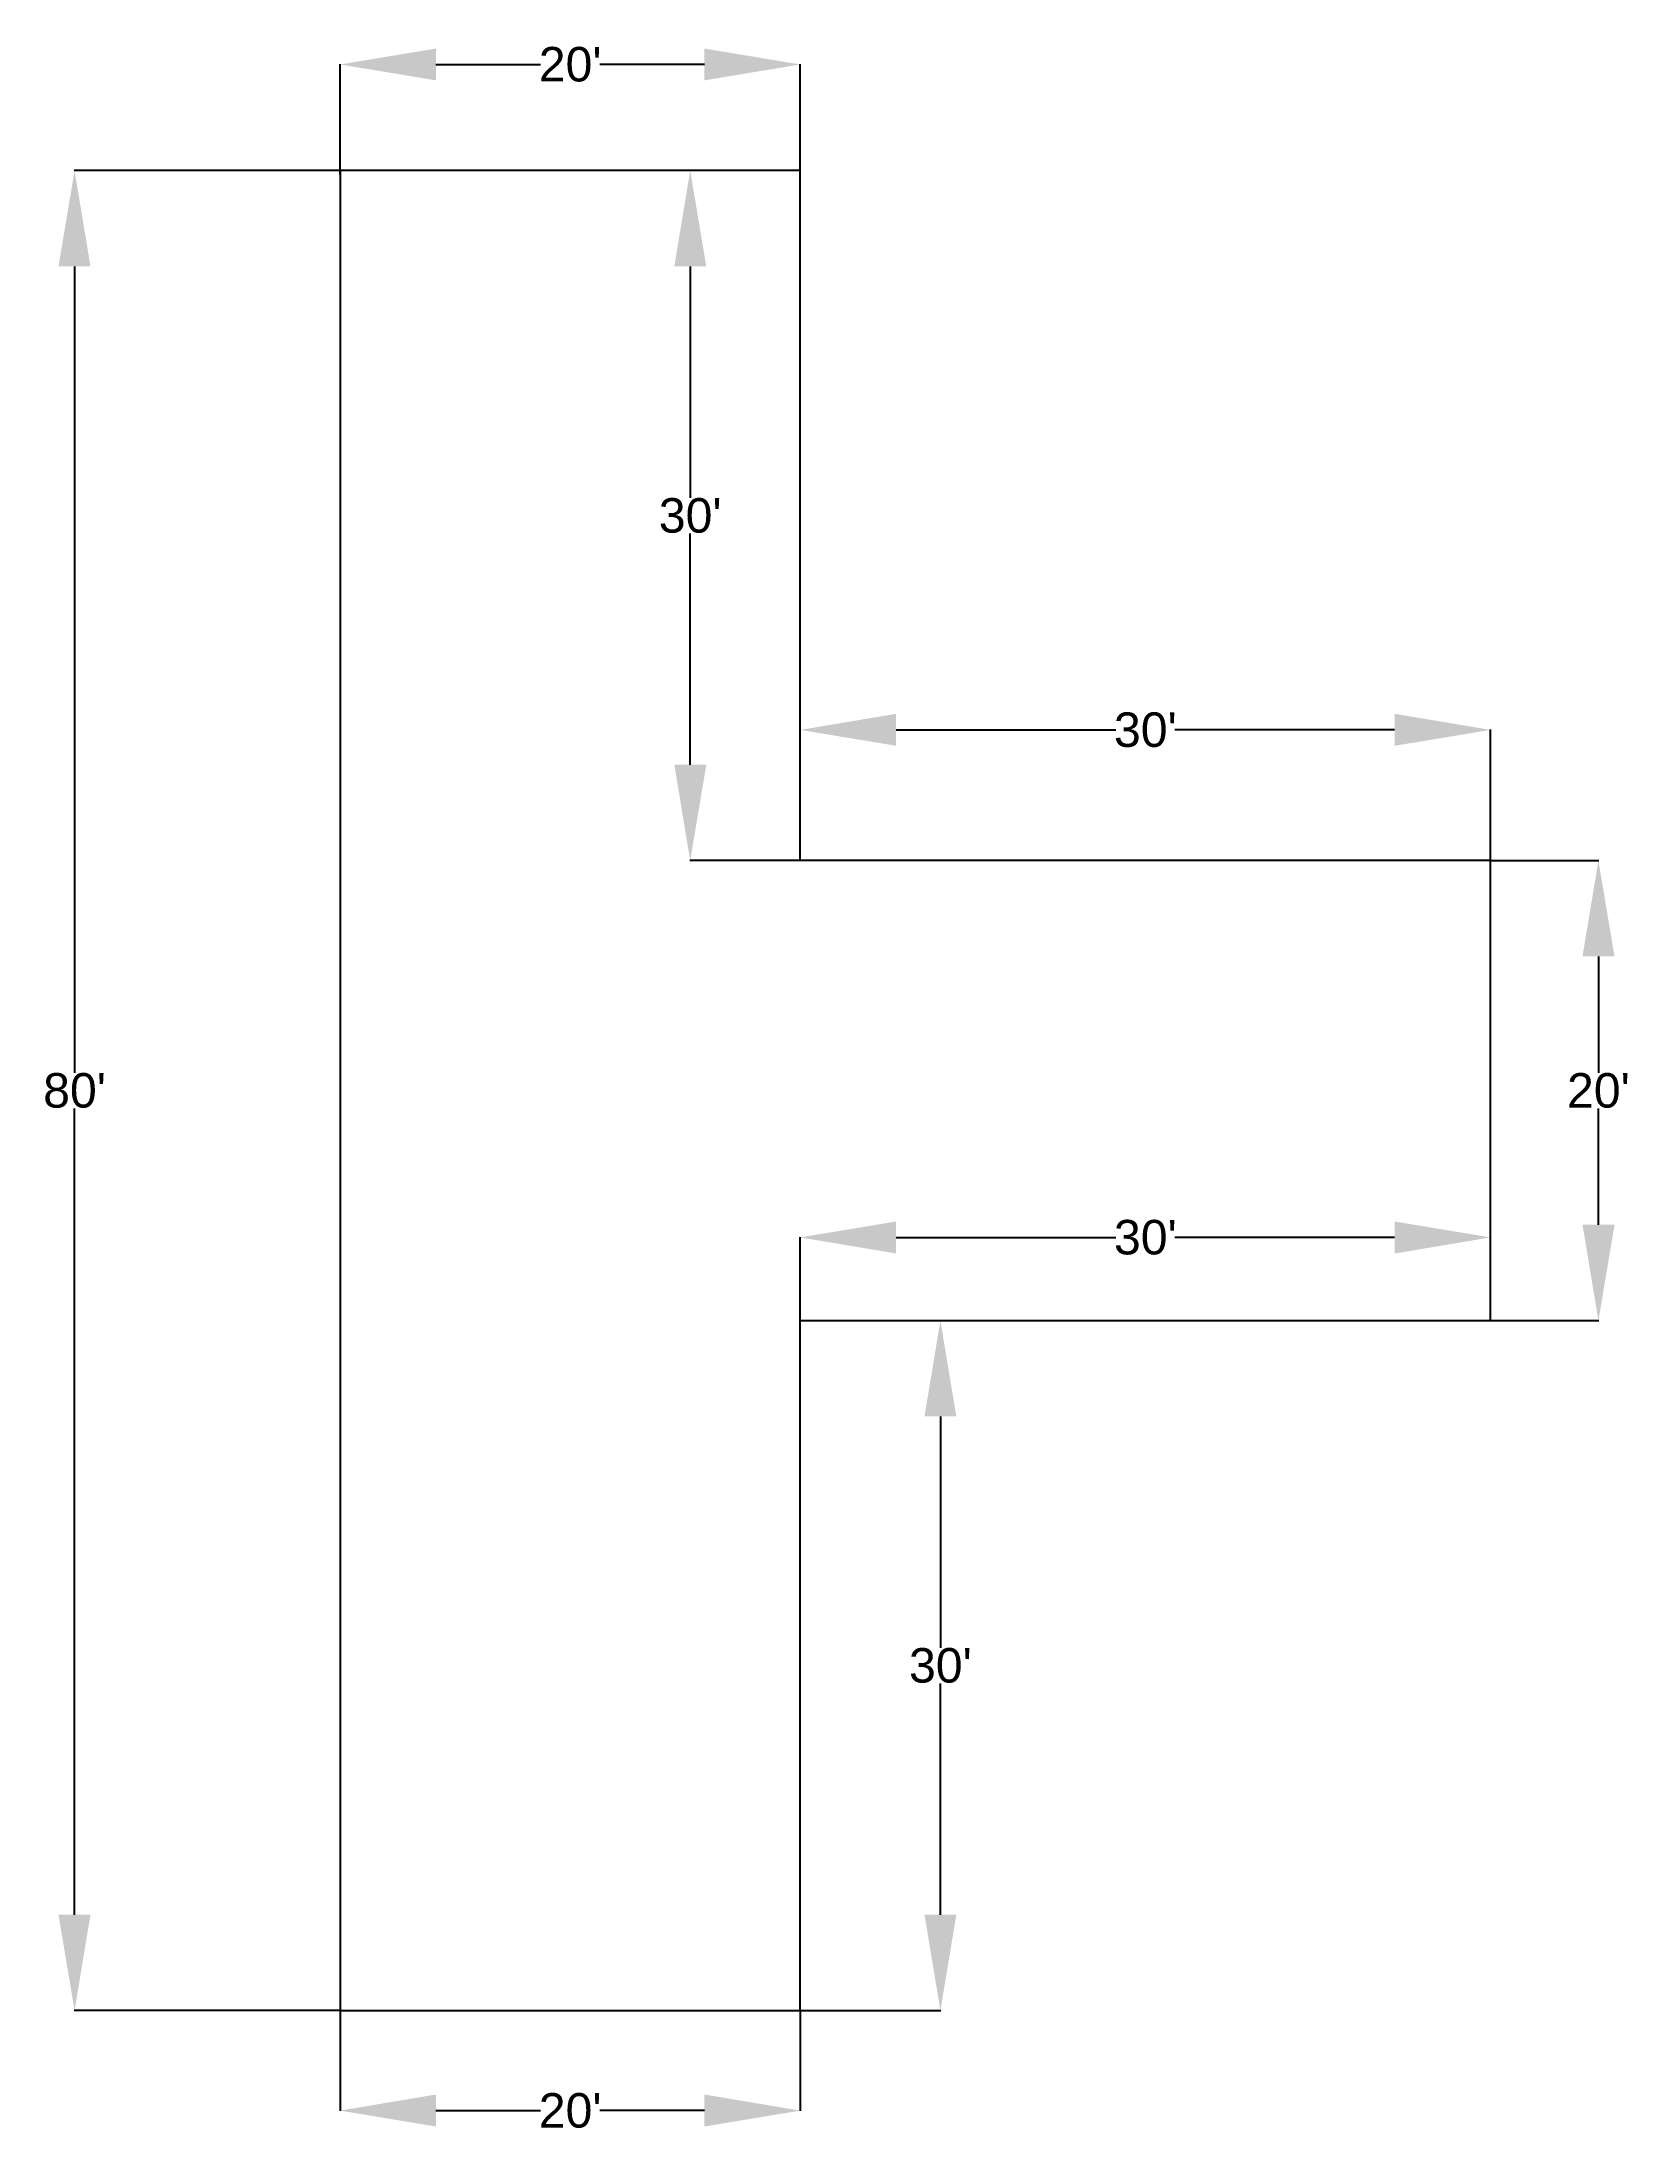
# Model space of a CAD drawing. Header units: inches. Extents: x 47 to 876, y 84 to 1175.
import ezdxf

# ---------------------------------------------------------------- set-up
doc = ezdxf.new("R2010")
doc.units = ezdxf.units.IN
doc.header["$MEASUREMENT"] = 0
doc.layers.add('Dimensions', color=4, linetype='Continuous')
doc.layers.add('Drawing', color=7, linetype='Continuous')
doc.styles.get("Standard").update_dxf_attribs({"font": 'Arial.ttf'})
doc.dimstyles.get("Standard").update_dxf_attribs({"dimtxt": 18, "dimasz": 50, "dimexe": 0.18, "dimexo": 0.0625, "dimgap": 0.09, "dimtad": 0, "dimtih": 1, "dimtoh": 1, "dimdec": 4, "dimzin": 0, "dimdsep": 46, "dimlunit": 3, "dimtxsty": 'Standard', "dimcen": 0.09, "dimadec": 0, "dimazin": 0, "dimtfac": 1, "dimtdec": 4, "dimtofl": 0, "dimtmove": 0, "dimatfit": 3, "dimfxl": 1, "dimtolj": 1, "dimtzin": 0, "dimarcsym": 0})

# ---------------------------------------------------------------- blocks, each defined once
blk = doc.blocks.new('*D4')
at = {"layer": 'Defpoints', "color": 0, "transparency": 16777216}
for p in [(202.5, 147.9), (442.5, 147.9), (442.5, 95.7)]:
    blk.add_point(p, dxfattribs=at)
at = {"layer": 'Dimensions', "color": 0, "lineweight": -2, "transparency": 16777216}
for p, q in [((202.5, 147.8), (202.5, 95.6)), ((442.5, 147.8), (442.5, 95.6)), ((252.5, 95.7), (307, 95.7)), ((392.5, 95.7), (338, 95.7))]:
    blk.add_line(p, q, dxfattribs=at)
at = {"layer": 'Dimensions', "color": 0, "transparency": 16777216}
for points in [[(252.5, 104.1), (252.5, 87.4), (202.5, 95.7)], [(392.5, 104.1), (392.5, 87.4), (442.5, 95.7)]]:
    blk.add_solid(points, dxfattribs=at)
at = {"layer": 'Dimensions', "color": 0, "transparency": 16777216, "insert": (322.5, 95.7), "char_height": 18, "attachment_point": 5}
blk.add_mtext("\\A1;20'", dxfattribs=at)
blk = doc.blocks.new('*D5')
at = {"layer": 'Defpoints', "color": 0, "transparency": 16777216}
for p in [(442.5, 507.9), (515.6, 507.9), (442.5, 147.9)]:
    blk.add_point(p, dxfattribs=at)
at = {"layer": 'Dimensions', "color": 0, "lineweight": -2, "transparency": 16777216}
for p, q in [((442.5, 507.9), (515.8, 507.9)), ((515.6, 457.9), (515.6, 337.2)), ((515.6, 197.9), (515.6, 318.6)), ((442.5, 147.9), (515.8, 147.9))]:
    blk.add_line(p, q, dxfattribs=at)
at = {"layer": 'Dimensions', "color": 0, "transparency": 16777216}
for points in [[(507.3, 457.9), (523.9, 457.9), (515.6, 507.9)], [(507.3, 197.9), (523.9, 197.9), (515.6, 147.9)]]:
    blk.add_solid(points, dxfattribs=at)
at = {"layer": 'Dimensions', "color": 0, "transparency": 16777216, "insert": (515.6, 327.9), "char_height": 18, "attachment_point": 5}
blk.add_mtext("\\A1;30'", dxfattribs=at)
blk = doc.blocks.new('*D6')
at = {"layer": 'Defpoints', "color": 0, "transparency": 16777216}
for p in [(802.5, 551.3), (442.5, 507.9), (802.5, 507.9)]:
    blk.add_point(p, dxfattribs=at)
at = {"layer": 'Dimensions', "color": 0, "lineweight": -2, "transparency": 16777216}
for p, q in [((442.5, 508), (442.5, 551.4)), ((492.5, 551.3), (607.1, 551.3)), ((752.5, 551.3), (637.8, 551.3)), ((802.5, 508), (802.5, 551.4))]:
    blk.add_line(p, q, dxfattribs=at)
at = {"layer": 'Dimensions', "color": 0, "transparency": 16777216}
for points in [[(492.5, 559.6), (492.5, 542.9), (442.5, 551.3)], [(752.5, 559.6), (752.5, 542.9), (802.5, 551.3)]]:
    blk.add_solid(points, dxfattribs=at)
at = {"layer": 'Dimensions', "color": 0, "transparency": 16777216, "insert": (622.5, 551.3), "char_height": 18, "attachment_point": 5}
blk.add_mtext("\\A1;30'", dxfattribs=at)
blk = doc.blocks.new('*D7')
at = {"layer": 'Defpoints', "color": 0, "transparency": 16777216}
for p in [(802.5, 747.9), (802.5, 507.9), (858.8, 507.9)]:
    blk.add_point(p, dxfattribs=at)
at = {"layer": 'Dimensions', "color": 0, "lineweight": -2, "transparency": 16777216}
for p, q in [((802.5, 747.9), (859, 747.9)), ((858.8, 697.9), (858.8, 637.2)), ((858.8, 557.9), (858.8, 618.6)), ((802.5, 507.9), (859, 507.9))]:
    blk.add_line(p, q, dxfattribs=at)
at = {"layer": 'Dimensions', "color": 0, "transparency": 16777216}
for points in [[(850.5, 697.9), (867.2, 697.9), (858.8, 747.9)], [(850.5, 557.9), (867.2, 557.9), (858.8, 507.9)]]:
    blk.add_solid(points, dxfattribs=at)
at = {"layer": 'Dimensions', "color": 0, "transparency": 16777216, "insert": (858.8, 627.9), "char_height": 18, "attachment_point": 5}
blk.add_mtext("\\A1;20'", dxfattribs=at)
blk = doc.blocks.new('*D8')
at = {"layer": 'Defpoints', "color": 0, "transparency": 16777216}
for p in [(802.5, 816.1), (442.5, 747.9), (802.5, 747.9)]:
    blk.add_point(p, dxfattribs=at)
at = {"layer": 'Dimensions', "color": 0, "lineweight": -2, "transparency": 16777216}
for p, q in [((442.5, 748), (442.5, 816.3)), ((492.5, 816.1), (607.1, 816.1)), ((752.5, 816.1), (637.8, 816.1)), ((802.5, 748), (802.5, 816.3))]:
    blk.add_line(p, q, dxfattribs=at)
at = {"layer": 'Dimensions', "color": 0, "transparency": 16777216}
for points in [[(492.5, 824.5), (492.5, 807.8), (442.5, 816.1)], [(752.5, 824.5), (752.5, 807.8), (802.5, 816.1)]]:
    blk.add_solid(points, dxfattribs=at)
at = {"layer": 'Dimensions', "color": 0, "transparency": 16777216, "insert": (622.5, 816.1), "char_height": 18, "attachment_point": 5}
blk.add_mtext("\\A1;30'", dxfattribs=at)
blk = doc.blocks.new('*D9')
at = {"layer": 'Defpoints', "color": 0, "transparency": 16777216}
for p in [(385.1, 1107.9), (442.5, 1107.9), (442.5, 747.9)]:
    blk.add_point(p, dxfattribs=at)
at = {"layer": 'Dimensions', "color": 0, "lineweight": -2, "transparency": 16777216}
for p, q in [((442.4, 1107.9), (384.9, 1107.9)), ((385.1, 1057.9), (385.1, 937.2)), ((385.1, 797.9), (385.1, 918.6)), ((442.4, 747.9), (384.9, 747.9))]:
    blk.add_line(p, q, dxfattribs=at)
at = {"layer": 'Dimensions', "color": 0, "transparency": 16777216}
for points in [[(376.8, 1057.9), (393.5, 1057.9), (385.1, 1107.9)], [(376.8, 797.9), (393.5, 797.9), (385.1, 747.9)]]:
    blk.add_solid(points, dxfattribs=at)
at = {"layer": 'Dimensions', "color": 0, "transparency": 16777216, "insert": (385.1, 927.9), "char_height": 18, "attachment_point": 5}
blk.add_mtext("\\A1;30'", dxfattribs=at)
blk = doc.blocks.new('*D10')
at = {"layer": 'Defpoints', "color": 0, "transparency": 16777216}
for p in [(442.5, 1163.3), (202.5, 1105.8), (442.5, 1107.9)]:
    blk.add_point(p, dxfattribs=at)
at = {"layer": 'Dimensions', "color": 0, "lineweight": -2, "transparency": 16777216}
for p, q in [((202.5, 1105.8), (202.5, 1163.5)), ((252.5, 1163.3), (307, 1163.3)), ((392.5, 1163.3), (338, 1163.3)), ((442.5, 1108), (442.5, 1163.5))]:
    blk.add_line(p, q, dxfattribs=at)
at = {"layer": 'Dimensions', "color": 0, "transparency": 16777216}
for points in [[(252.5, 1171.6), (252.5, 1155), (202.5, 1163.3)], [(392.5, 1171.6), (392.5, 1155), (442.5, 1163.3)]]:
    blk.add_solid(points, dxfattribs=at)
at = {"layer": 'Dimensions', "color": 0, "transparency": 16777216, "insert": (322.5, 1163.3), "char_height": 18, "attachment_point": 5}
blk.add_mtext("\\A1;20'", dxfattribs=at)
blk = doc.blocks.new('*D11')
at = {"layer": 'Defpoints', "color": 0, "transparency": 16777216}
for p in [(64, 1107.9), (202.5, 1107.9), (202.5, 147.9)]:
    blk.add_point(p, dxfattribs=at)
at = {"layer": 'Dimensions', "color": 0, "lineweight": -2, "transparency": 16777216}
for p, q in [((202.4, 1107.9), (63.8, 1107.9)), ((64, 1057.9), (64, 637.2)), ((64, 197.9), (64, 618.6)), ((202.4, 147.9), (63.8, 147.9))]:
    blk.add_line(p, q, dxfattribs=at)
at = {"layer": 'Dimensions', "color": 0, "transparency": 16777216}
for points in [[(55.6, 1057.9), (72.3, 1057.9), (64, 1107.9)], [(55.6, 197.9), (72.3, 197.9), (64, 147.9)]]:
    blk.add_solid(points, dxfattribs=at)
at = {"layer": 'Dimensions', "color": 0, "transparency": 16777216, "insert": (64, 627.9), "char_height": 18, "attachment_point": 5}
blk.add_mtext("\\A1;80'", dxfattribs=at)

msp = doc.modelspace()

# ---------------------------------------------------------------- linework, layer by layer
at = {"layer": 'Drawing'}
for p, q in [((442.46999, 1107.91197), (202.46999, 1107.91197)), ((202.46999, 1107.91197), (202.46999, 147.91197)), ((442.46999, 747.91197), (442.46999, 1107.91197)), ((802.46999, 747.91197), (442.46999, 747.91197)), ((802.46999, 507.91197), (802.46999, 747.91197)), ((442.46999, 147.91197), (442.46999, 507.91197)), ((442.46999, 507.91197), (802.46999, 507.91197)), ((202.46999, 147.91197), (202.46999, 147.91197)), ((202.46999, 147.91197), (442.46999, 147.91197))]:
    msp.add_line(p, q, dxfattribs=at)

# ---------------------------------------------------------------- dimensions: what is measured, and where the dimension line sits
at = {"layer": 'Dimensions'}
for base, p1, p2, picture, middle in [((442.46999, 1163.29398), (202.46999, 1105.75197), (442.46999, 1107.91197), '*D10', (322.46999, 1163.29398)), ((802.46999, 816.13769), (442.46999, 747.91197), (802.46999, 747.91197), '*D8', (622.46999, 816.13769)), ((802.46999, 551.25542), (442.46999, 507.91197), (802.46999, 507.91197), '*D6', (622.46999, 551.25542)), ((442.46999, 95.73819), (202.46999, 147.91197), (442.46999, 147.91197), '*D4', (322.46999, 95.73819))]:
    dim = msp.add_linear_dim(base=base, p1=p1, p2=p2, dimstyle='Standard', dxfattribs=at)
    dim.commit()
    dim.dimension.update_dxf_attribs({"geometry": picture, "text_midpoint": middle})
for base, p1, p2, picture, middle in [((63.97169, 1107.91197), (202.46999, 147.91197), (202.46999, 1107.91197), '*D11', (63.97169, 627.91197)), ((385.12717, 1107.91197), (442.46999, 747.91197), (442.46999, 1107.91197), '*D9', (385.12717, 927.91197)), ((858.83149, 507.91197), (802.46999, 747.91197), (802.46999, 507.91197), '*D7', (858.83149, 627.91197)), ((515.59658, 507.91197), (442.46999, 147.91197), (442.46999, 507.91197), '*D5', (515.59658, 327.91197))]:
    dim = msp.add_linear_dim(base=base, p1=p1, p2=p2, angle=90, dimstyle='Standard', dxfattribs=at)
    dim.commit()
    dim.dimension.update_dxf_attribs({"geometry": picture, "text_midpoint": middle})

doc.saveas('drawing.dxf')
